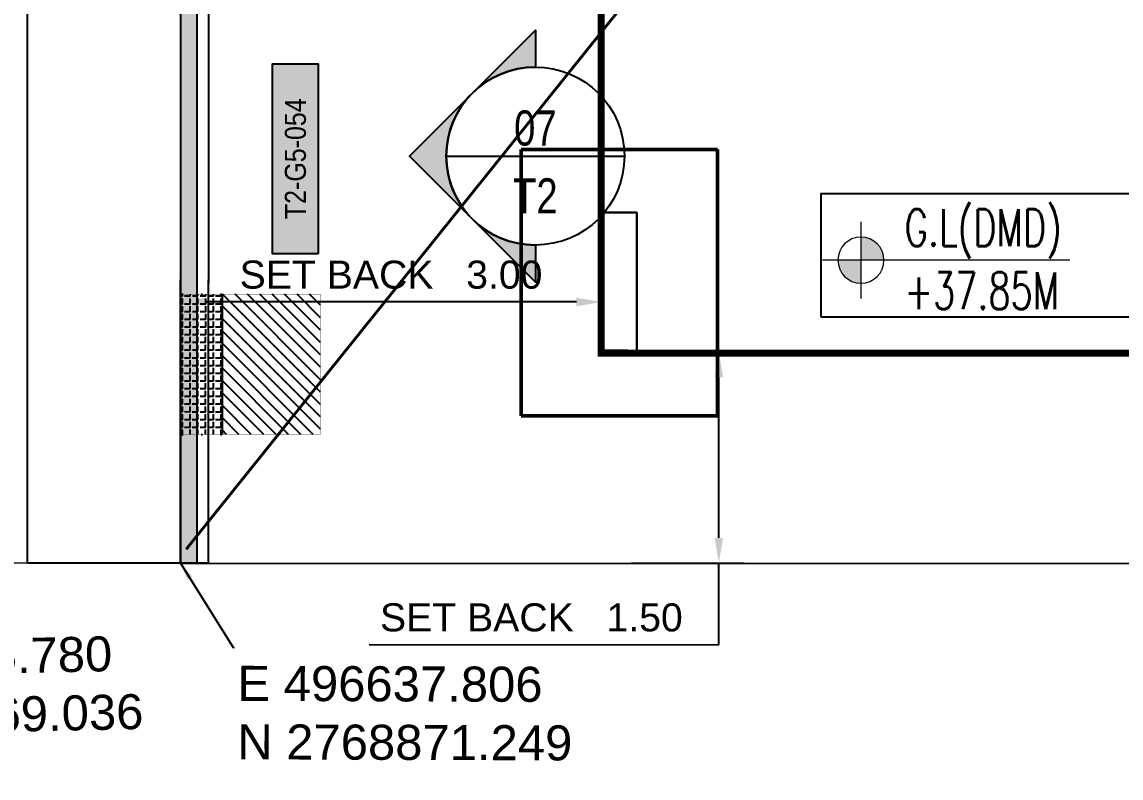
# Model space of a CAD drawing. Header units: centimetres. Extents: x -6122352 to 4157695, y -1694241 to 1947892.
# Drawn here: x 146221 to 154054, y -200306 to -194915 of the extents above; entities that cross this region are included whole.
import ezdxf
from ezdxf.enums import TextEntityAlignment as Align
from ezdxf.xclip import XClip

# ---------------------------------------------------------------- set-up
doc = ezdxf.new("R2010")
doc.units = ezdxf.units.CM
doc.header["$MEASUREMENT"] = 0
doc.header["$XCLIPFRAME"] = 2
doc.header["$PDMODE"] = 66
doc.header["$PDSIZE"] = 100
doc.linetypes.add('DASHED2', pattern=[0.375, 0.25, -0.125])
doc.linetypes.add('XR-AR-END-SETTING OUT PLAN$0$23261-XR-AR-SI-GF$0$HIDDEN', pattern=[0.375, 0.25, -0.125])
for name, color, linetype in [('00-MI-DIM', 7, 'Continuous'), ('23585-XR-AR-BOUNDARY WALLS AND SETBACKS$0$setback', 7, 'XR-AR-END-SETTING OUT PLAN$0$23261-XR-AR-SI-GF$0$HIDDEN'), ('@MI-FOOTINGS', 7, 'Continuous'), ('@MI-MEP', 7, 'Continuous'), ('@MI-REF LAYER', 7, 'Continuous'), ('@MI-TYPE-01', 30, 'Continuous'), ('@MI-TYPE-02', 6, 'Continuous'), ('B_TH_6', 7, 'Continuous'), ('PANEL-TAGS', 7, 'Continuous'), ('XREF1$0$S-LEVELS', 2, 'Continuous'), ('XREF1$0$TYPICAL NEW PROFILE', 3, 'Continuous')]:
    doc.layers.add(name, color=color, linetype=linetype)
doc.layers.add('23585-XR-AR-DAMAC PLOT LIMITS$0$1-End units', color=7, linetype='Continuous', lineweight=5, true_color=0xf8991e)
doc.layers.add('23585-XR-AR-DAMAC PLOT LIMITS$0$1-Open Space', color=7, linetype='Continuous', lineweight=5, true_color=0x90cf5a)
for name, color, linetype, lineweight in [('@ Foundations', 4, 'DASHED2', 50), ('A-ANNO-TEXT', 3, 'Continuous', 25), ('Text Coordinate', 7, 'Continuous', 15), ('XR-AR-END-SETTING OUT PLAN$0$23585-XR-AR-END-GROUND FLOOR$0$S-COLS', 51, 'Continuous', 40), ('XR-AR-END-SETTING OUT PLAN$0$23585-XR-AR-END-GROUND FLOOR$0$S-COLS-PATT', 8, 'Continuous', 5), ('XREF1$0$36-TAGLVL', 23, 'Continuous', 9)]:
    doc.layers.add(name, color=color, linetype=linetype, lineweight=lineweight)
doc.styles.add('Arial Narrow', font='ARIALN.TTF', dxfattribs={"width": 0.95, "height": 500})
doc.styles.add('DIMTEXT', font='romans.shx', dxfattribs={"width": 0.8})
doc.styles.add('PANELTAG_STYLE', font='arial.ttf')
doc.styles.get("Standard").update_dxf_attribs({"font": 'arial.ttf'})
doc.styles.add('TITLE', font='arial.ttf')
doc.styles.add('XREF1$0$DLT_TEXT', font='romans.shx', dxfattribs={"width": 0.7})
doc.dimstyles.new('DIM-25', dxfattribs={"dimscale": 25, "dimtxt": 2.5, "dimasz": 2.5, "dimexe": 1.25, "dimexo": 0.625, "dimgap": 1, "dimtad": 1, "dimdec": 0, "dimdsep": 46, "dimtxsty": 'DIMTEXT', "dimblk": 'AROW', "dimcen": 2.5, "dimse1": 1, "dimse2": 1, "dimclrd": 1, "dimclre": 1, "dimclrt": 2, "dimadec": 0, "dimazin": 0, "dimtfac": 1, "dimtdec": 0, "dimtmove": 0, "dimatfit": 3, "dimfxl": 1, "dimarcsym": 0})
doc.dimstyles.get("Standard").update_dxf_attribs({"dimtxt": 5, "dimasz": 0.5, "dimexe": 0.18, "dimexo": 0.0625, "dimgap": 0.09, "dimtad": 0, "dimtih": 1, "dimtoh": 1, "dimdec": 0, "dimzin": 0, "dimdsep": 46, "dimtxsty": 'Standard', "dimcen": 0.09, "dimadec": 0, "dimazin": 0, "dimtfac": 1, "dimtdec": 0, "dimtofl": 0, "dimtmove": 0, "dimatfit": 3, "dimfxl": 1, "dimtolj": 1, "dimtzin": 0, "dimarcsym": 0})

# ---------------------------------------------------------------- blocks, each defined once
blk = doc.blocks.new('23585-XR-AR-BOUNDARY WALLS AND SETBACKS')
at = {"layer": '23585-XR-AR-BOUNDARY WALLS AND SETBACKS$0$setback', "ltscale": 40, "const_width": 0.05}
blk.add_lwpolyline([(496671.3589, 2768910.0869), (496656.9816, 2768923.2605), (496652.8268, 2768918.7262), (496648.7734, 2768914.3024), (496644.72, 2768909.8786), (496640.6668, 2768905.455), (496636.6134, 2768901.0312), (496632.56, 2768896.6074), (496628.5063, 2768892.1835), (496624.3501, 2768887.6476), (496638.7271, 2768874.4736), (496642.8836, 2768879.0099), (496646.937, 2768883.4336), (496650.9906, 2768887.8575), (496655.044, 2768892.2812), (496659.0974, 2768896.7049), (496663.1508, 2768901.1286), (496667.2042, 2768905.5524), (496671.3589, 2768910.0869)], dxfattribs=at)
at = {"layer": '@MI-TYPE-01'}
for p, q in [((496620.3203, 2768887.5424), (496637.9414, 2768871.3958)), ((496620.1115, 2768887.4625), (496637.8063, 2768871.2483)), ((496637.8063, 2768871.2483), (496637.9414, 2768871.3958))]:
    blk.add_line(p, q, dxfattribs=at)
blk = doc.blocks.new('A$C9d9485f6')
at = {"layer": 'A-ANNO-TEXT', "rotation": 312.4881850805905}
blk.add_blockref('23585-XR-AR-BOUNDARY WALLS AND SETBACKS', (-2377088.5348, -1504219.2521), dxfattribs=at)
blk = doc.blocks.new('23585-XR-AR-DAMAC PLOT LIMITS')
at = {"layer": '23585-XR-AR-DAMAC PLOT LIMITS$0$1-End units', "color": 251, "true_color": 0x636466}
blk.add_lwpolyline([(496643.9895, 2768877.9965), (496637.8063, 2768871.2483), (496620.1115, 2768887.4625), (496626.2945, 2768894.2103)], close=True, dxfattribs=at)
at = {"layer": '23585-XR-AR-DAMAC PLOT LIMITS$0$1-Open Space', "color": 251, "true_color": 0x636466}
blk.add_lwpolyline([(496620.1115, 2768887.4625), (496637.8063, 2768871.2483), (496635.7795, 2768869.0365), (496618.0851, 2768885.2507), (496600.3893, 2768901.4637), (496602.4161, 2768903.6757)], close=True, dxfattribs=at)
blk = doc.blocks.new('A$Cf093b529')
at = {"layer": 'A-ANNO-TEXT'}
blk.add_blockref('23585-XR-AR-DAMAC PLOT LIMITS', (-495391.9901, -2768603.4419), dxfattribs=at)
blk = doc.blocks.new('A$Cdfac6afe')
at = {"color": 1, "true_color": 0xeb0000, "const_width": 0.008}
blk.add_lwpolyline([(54.3021, -0.0001), (54.3021, -24), (45.1521, -24.0001), (39.1521, -24.0002), (33.1521, -24.0002), (27.1522, -24.0001), (21.1522, -24.0002), (15.152, -24), (9.152, -24.0001), (-0.0006, -24.0001), (0, 0), (9.1522, -0.0001), (15.1523, -0.0002), (21.1523, -0.0002), (27.1523, -0.0001), (33.152, -0.0001), (39.1521, 0), (45.1521, 0)], close=True, dxfattribs=at)
blk = doc.blocks.new('XR-AR-END-SETTING OUT PLAN$0$23585-XR-AR-END-GROUND FLOOR$0$A$C75a8815d')
at = {"layer": 'XR-AR-END-SETTING OUT PLAN$0$23585-XR-AR-END-GROUND FLOOR$0$S-COLS', "color": 252, "lineweight": 30}
blk.add_lwpolyline([(0, -4000), (0, -3000), (250, -3000), (250, -4000)], close=True, dxfattribs=at)
blk = doc.blocks.new('XR-AR-END-SETTING OUT PLAN')
at = {"layer": 'XR-AR-END-SETTING OUT PLAN$0$23585-XR-AR-END-GROUND FLOOR$0$S-COLS-PATT', "color": 8}
blk.add_blockref('XR-AR-END-SETTING OUT PLAN$0$23585-XR-AR-END-GROUND FLOOR$0$A$C75a8815d', (3000.1, 5500), dxfattribs=at)
blk = doc.blocks.new('END UNIT')
at = {"xscale": 0.001, "yscale": 0.001, "zscale": 0.001}
blk.add_blockref('XR-AR-END-SETTING OUT PLAN', (-9.1502, 0), dxfattribs=at)
blk = doc.blocks.new('TH_6')
blk.add_blockref('END UNIT', (495802.3054, 2769163.9966))
blk = doc.blocks.new('23585-XR-AR-MALDIVE-3$0$TH_6')
at = {"layer": 'B_TH_6', "xscale": 1.000019685734281, "yscale": 1.000019685734281, "zscale": 1.000019685734281}
blk.add_blockref('TH_6', (-9.7602, -54.513), dxfattribs=at)
at = {"layer": '@ Foundations', "linetype": 'DASHED2', "ltscale": 25}
blk.add_lwpolyline([(495796.9802, 2769165.0469), (495796.9802, 2769166.9469), (495795.5802, 2769166.9469), (495795.5802, 2769165.0469)], close=True, dxfattribs=at)
blk = doc.blocks.new('XREF1$0$LVL  ATTR')
at = {"color": 7}
blk.add_wipeout([(-0.3373, 0.3835), (1.8973, 0.3835), (1.8973, -0.4505), (-0.3373, -0.4505)], dxfattribs=at)
at = {"layer": 'XREF1$0$36-TAGLVL', "extrusion": (-4.88814e-07, 1.40652e-17, 1)}
h = blk.add_hatch(color=252, dxfattribs=at)
h.paths.add_polyline_path([(-0.0654, 0.1563, 0.414214), (-0.2216, 0), (-0.0654, 0)])
h.paths.add_polyline_path([(0.0909, 0), (-0.0654, 0), (-0.0654, -0.1562, 0.414214)])
for p, q in [((-0.0654, -0.2604), (-0.0654, 0.2604)), ((1.3511, 0, 0), (-0.3253, 0, 0))]:
    blk.add_line(p, q, dxfattribs=at)
blk.add_circle((-0.0654, 0, 0), 0.1562, dxfattribs=at)
at = {"layer": 'XREF1$0$S-LEVELS', "color": 1}
blk.add_lwpolyline([(-0.3373, 0.3835), (1.8973, 0.3835), (1.8973, -0.4505), (-0.3373, -0.4505)], close=True, dxfattribs=at)
at = {"layer": 'XREF1$0$TYPICAL NEW PROFILE', "color": 3, "style": 'XREF1$0$DLT_TEXT', "width": 0.7}
for tag, p in [('+0.00M', (0.2413, 0.0671, -0.0001)), ('S.S.L', (0.2413, -0.3453, -0.0001))]:
    blk.add_attdef(tag, p, '', height=0.25, dxfattribs=at)
blk = doc.blocks.new('AROW')
at = {"color": 1, "ltscale": 100}
for p, q in [((0, 0), (-3, 0)), ((0, -1), (0, 1))]:
    blk.add_line(p, q, dxfattribs=at)
blk.add_solid([(-1, 0), (-1, 0), (0, 0)], dxfattribs=at)
blk = doc.blocks.new('*D640')
at = {"layer": '@MI-REF LAYER', "color": 1, "lineweight": -2, "transparency": 16777216}
for p, q in [((147548.8, -192939.1), (146259.2, -192939.2)), ((146259.8, -198774.3), (146259.4, -192939.4)), ((147549.2, -198774.3), (146259.7, -198774.4))]:
    blk.add_line(p, q, dxfattribs=at)
at = {"layer": 'Defpoints', "color": 0, "transparency": 16777216}
for p in [(146259.4, -192939.2), (147548.9, -192939.1), (147549.3, -198774.3)]:
    blk.add_point(p, dxfattribs=at)
at = {"layer": '@MI-REF LAYER', "color": 1, "lineweight": -2, "transparency": 16777216, "xscale": 0.125, "yscale": 0.125, "zscale": 0.125}
for p, rotation in [((146259.4, -192939.2), 90.00442308940882), ((146259.8, -198774.4), 270.0044230894088)]:
    blk.add_blockref('AROW', p, dxfattribs=dict(at, rotation=rotation))
at = {"layer": '@MI-REF LAYER', "color": 2, "transparency": 16777216, "insert": (146259.7, -195856.8), "char_height": 0.15, "attachment_point": 5, "rotation": 270.00442, "style": 'DIMTEXT'}
blk.add_mtext('5835187', dxfattribs=at)
blk = doc.blocks.new('*D546')
at = {"color": 0, "lineweight": -2, "transparency": 16777216}
for p, q in [((494322.7858, 2767861.9932), (494322.7858, 2767862.469)), ((494319.7832, 2767862.3138), (494319.7832, 2767862.109)), ((494322.6058, 2767862.289), (494319.9632, 2767862.289))]:
    blk.add_line(p, q, dxfattribs=at)
at = {"color": 0, "transparency": 16777216}
for points in [[(494319.9632, 2767862.319), (494319.9632, 2767862.259), (494319.7832, 2767862.289)], [(494322.6058, 2767862.319), (494322.6058, 2767862.259), (494322.7858, 2767862.289)]]:
    blk.add_solid(points, dxfattribs=at)
at = {"layer": 'Defpoints', "color": 0, "transparency": 16777216}
for p in [(494319.7832, 2767862.3763), (494319.7832, 2767862.289), (494322.7858, 2767861.9307)]:
    blk.add_point(p, dxfattribs=at)
at = {"color": 0, "transparency": 16777216, "insert": (494321.2845, 2767862.4825), "char_height": 0.2, "attachment_point": 5}
blk.add_mtext('\\A1;SET BACK   3.00', dxfattribs=at)
blk = doc.blocks.new('*D548')
at = {"color": 0, "lineweight": -2, "transparency": 16777216}
for p, q in [((494323.3704, 2767861.9311), (494323.8013, 2767861.9311)), ((494323.6213, 2767860.607), (494323.6213, 2767861.7511)), ((494322.9984, 2767860.427), (494323.8013, 2767860.427)), ((494323.6213, 2767859.8454), (494323.6213, 2767860.427)), ((494321.1287, 2767859.8454), (494323.6213, 2767859.8454))]:
    blk.add_line(p, q, dxfattribs=at)
at = {"color": 0, "transparency": 16777216}
for points in [[(494323.5913, 2767861.7511), (494323.6513, 2767861.7511), (494323.6213, 2767861.9311)], [(494323.5913, 2767860.607), (494323.6513, 2767860.607), (494323.6213, 2767860.427)]]:
    blk.add_solid(points, dxfattribs=at)
at = {"layer": 'Defpoints', "color": 0, "transparency": 16777216}
for p in [(494323.3079, 2767861.9311), (494323.6213, 2767861.9311), (494322.9359, 2767860.427)]:
    blk.add_point(p, dxfattribs=at)
at = {"color": 0, "transparency": 16777216, "insert": (494322.285, 2767860.0388), "char_height": 0.2, "attachment_point": 5}
blk.add_mtext('\\A1;SET BACK   1.50', dxfattribs=at)
blk = doc.blocks.new('T1-FOOTING')
at = {"transparency": 33554679}
h = blk.add_hatch(dxfattribs=at)
h.set_pattern_fill('ANGLE', color=256, scale=500)
h.set_pattern_definition([(0, (0, 0), (0, 137.5), [100, -37.5]), (90, (0, 0), (-137.5, 8e-15), [100, -37.5])])
h.paths.add_polyline_path([(-500, -300), (500, -300), (500, 0), (-500, 0)])
h.paths.add_polyline_path([(-499.75, -299.75), (499.75, -299.75), (499.75, -0.25), (-499.75, -0.25)], flags=16)
h = blk.add_hatch(dxfattribs=at)
h.set_pattern_fill('ANGLE', color=8, scale=200)
h.set_pattern_definition([(0, (0, 0), (0, 55), [40, -15]), (90, (0, 0), (-55, 3e-15), [40, -15])])
h.paths.add_polyline_path([(500, -300), (500, 0), (-500, 0), (-500, -300)])
h = blk.add_hatch(dxfattribs=at)
h.set_pattern_fill('ANSI31', color=8, scale=500)
h.paths.add_polyline_path([(500, -1000), (500, -300), (-500, -300), (-500, -1000)])
at = {"layer": '@MI-TYPE-01', "color": 240, "linetype": 'DASHED2', "true_color": 0xed1f24}
blk.add_line((-500, -300), (500, -300), dxfattribs=at)
at = {"layer": '@MI-TYPE-01', "color": 240, "true_color": 0xed1f24, "const_width": 2.5}
blk.add_lwpolyline([(-500, 0), (500, 0), (500, -1000), (-500, -1000)], close=True, dxfattribs=at)
blk = doc.blocks.new('A$C90a9385a')
at = {"layer": '@MI-TYPE-02'}
h = blk.add_hatch(color=256, dxfattribs=at)
h.dxf.hatch_style = 1
h.paths.add_polyline_path([(5835, 0), (0, 0), (0, -120), (5835, -120)])
at = {"layer": '@MI-TYPE-02', "const_width": 2.5}
blk.add_lwpolyline([(5835, 0), (0, 0), (0, -120), (5835, -120)], close=True, dxfattribs=at)
at = {"layer": '@MI-FOOTINGS', "color": 240, "true_color": 0xed1f24}
blk.add_blockref('T1-FOOTING', (1417.5, 0.9), dxfattribs=at)
blk = doc.blocks.new('PANELTAG')
at = {"layer": 'PANEL-TAGS', "color": 1}
blk.add_lwpolyline([(-13.5, -3.3), (13.5, -3.3), (13.5, 3.3), (-13.5, 3.3)], close=True, dxfattribs=at)
at = {"layer": 'PANEL-TAGS', "color": 40, "true_color": 0xffd700}
blk.add_solid([(-13.5, -3.3), (13.5, -3.3), (-13.5, 3.3), (13.5, 3.3)], dxfattribs=at)
at = {"layer": 'PANEL-TAGS', "color": 5, "style": 'PANELTAG_STYLE', "width": 0.85}
blk.add_attdef('TAGNO', text='', height=3, dxfattribs=at).set_placement((0, 0), align=Align.MIDDLE)
blk = doc.blocks.new('*U3659')
h = blk.add_hatch(color=94)
edge = h.paths.add_edge_path()
edge.add_line((0, -6.35), (0, -8.98))
edge.add_line((0, -8.98), (-8.98, 0))
edge.add_line((-8.98, 0), (0, 8.98))
edge.add_line((0, 8.98), (0, 6.35))
edge.add_arc((0, 0), 6.35, 90, 270)
at = {"color": 94}
blk.add_line((-6.35, 0), (6.35, 0), dxfattribs=at)
blk.add_lwpolyline([(0, -6.35), (0, -8.98), (-8.98, 0), (0, 8.98), (0, 6.35, 1)], format="xyb", close=True, dxfattribs=at)
blk.add_lwpolyline([(-4.49, 4.49, 0.414214), (-4.49, -4.49), (-8.98, 0), (-4.49, 4.49)], format="xyb", close=True)
blk.add_circle((0, 0), 6.35, dxfattribs=at)
at = {"style": 'Arial Narrow', "width": 0.95, "flags": 8}
blk.add_attdef('VIEWNUMBER', text='', height=2.5, dxfattribs=at).set_placement((0, 0), align=Align.BOTTOM_CENTER)
blk.add_attdef('SHEETNUMBER', text='', height=2.5, dxfattribs=at).set_placement((0, -1.588), align=Align.TOP_CENTER)
blk = doc.blocks.new('A$C501b3e2d')
at = {"color": 1, "true_color": 0xeb0000, "const_width": 0.008}
blk.add_lwpolyline([(54.3021, -0.0001), (54.3021, -24), (45.1521, -24.0001), (39.1521, -24.0002), (33.1521, -24.0002), (27.1522, -24.0001), (21.1522, -24.0002), (15.152, -24), (9.152, -24.0001), (-0.0006, -24.0001), (0, 0), (9.1522, -0.0001), (15.1523, -0.0002), (21.1523, -0.0002), (27.1523, -0.0001), (33.152, -0.0001), (39.1521, 0), (45.1521, 0)], close=True, dxfattribs=at)
dim = blk.add_linear_dim(base=(-0.0005, -22.1381), p1=(3.0021, -22.4964), p2=(-0.0005, -22.0508), text='SET BACK   <>', dimstyle='Standard', override={"dimtxt": 0.2, "dimtad": 1, "dimtih": 0, "dimdec": 2, "dimrnd": 1})
dim.commit()
dim.dimension.update_dxf_attribs({"geometry": '*D546', "text_midpoint": (1.5008, -21.9447), "insert": (-494319.7838, -2767884.4271)})
dim = blk.add_linear_dim(base=(3.8375, -22.496), p1=(3.1522, -24.0001), p2=(3.5242, -22.496), angle=90, text='SET BACK   <>', dimstyle='Standard', override={"dimtxt": 0.2, "dimtad": 1, "dimtih": 0, "dimdec": 2, "dimtmove": 1})
dim.commit()
dim.dimension.update_dxf_attribs({"geometry": '*D548', "text_midpoint": (3.8375, -24.5817), "dimtype": 128, "insert": (-494319.7838, -2767884.4271)})

msp = doc.modelspace()

# ---------------------------------------------------------------- linework, layer by layer
at = {"layer": '@MI-TYPE-02'}
msp.add_lwpolyline([(147350.28583, -192938.48904), (147349.24036, -198773.48895), (147469.24035, -198773.51045), (147470.28583, -192938.51055)], close=True, dxfattribs=at)

# ---------------------------------------------------------------- block references
at = {"layer": '@MI-MEP', "color": 10, "xscale": 1000, "yscale": 1000, "zscale": 1000, "rotation": 359.9900285576007}
msp.add_blockref('A$Cdfac6afe', (147354.14629, -174774.37532), dxfattribs=at)
at = {"layer": '@MI-REF LAYER', "xscale": 1000, "yscale": 1000, "zscale": 1000}
msp.add_blockref('A$C9d9485f6', (-23958.95046, 48155.57226), dxfattribs=at)
at = {"layer": '@MI-REF LAYER', "xscale": 1000, "yscale": 1000, "zscale": 1000, "rotation": 312.4882903633292}
msp.add_blockref('A$Cf093b529', (-891608.73293, 539022.72011), dxfattribs=at)

# ---------------------------------------------------------------- next in the draw order: block references
at = {"layer": '@MI-REF LAYER'}
ref = msp.add_blockref('23585-XR-AR-MALDIVE-3$0$TH_6', (-496138576.62267, -2769274498.80078), dxfattribs=dict(at, xscale=1000, yscale=1000, zscale=1000, rotation=359.9898040391973))
XClip(ref).set_block_clipping_path([(495847.3922300867, 2769163.9971941216), (495847.3954318895, 2769187.9363115961), (495838.3167611042, 2769187.8964212337), (495832.3167583013, 2769187.8963837423), (495826.3167534692, 2769187.8963462515), (495820.3170314135, 2769187.8962964136), (495814.3170263742, 2769187.8962589232), (495808.3170215406, 2769187.8962214305), (495802.3168791363, 2769187.8963313992), (495793.3616038712, 2769187.9364081295), (495793.3508954707, 2769163.9970798781)])

# ---------------------------------------------------------------- next in the draw order: texts
at = {"layer": 'Text Coordinate', "color": 7, "insert": (144693.40469, -199674.98102), "char_height": 250, "attachment_point": 4, "rotation": 1.203026913, "style": 'TITLE', "bg_fill": 3, "box_fill_scale": 1.5, "bg_fill_color": 256, "bg_fill_true_color": 13158600, "bg_fill_transparency": 0}
msp.add_mtext('E 496635.780\\PN 2768869.036', dxfattribs=at)

# ---------------------------------------------------------------- next in the draw order: linework, layer by layer
at = {"layer": '@MI-REF LAYER', "color": 1, "const_width": 20}
msp.add_lwpolyline([(147390.69514, -198675.11181), (150890.90649, -194313.69309), (150907.48994, -182705.48551), (151849.48266, -182704.5455), (150907.48994, -182705.48551), (150897.72992, -178538.36292), (147454.84497, -174814.78457)], dxfattribs=at)

# ---------------------------------------------------------------- next in the draw order: block references
at = {"layer": '00-MI-DIM'}
ref = msp.add_blockref('*U3659', (149879.42471, -195871.54861, 11.23082), dxfattribs=dict(at, xscale=100, yscale=100, zscale=100))
ref.add_attrib('VIEWNUMBER', '07', dxfattribs={"layer": '0', "height": 250, "style": 'Arial Narrow', "width": 0.95}).set_placement((149879.42471, -195871.54861, 11.23082), align=Align.BOTTOM_CENTER)
ref.add_attrib('SHEETNUMBER', 'T2', dxfattribs={"layer": '0', "height": 250, "style": 'Arial Narrow', "width": 0.95}).set_placement((149879.42471, -196030.29861, 11.23082), align=Align.TOP_CENTER)
at = {"layer": '@MI-REF LAYER', "color": 7}
ref = msp.add_blockref('XREF1$0$LVL  ATTR', (152268.49151, -196614.04673, 0), dxfattribs=dict(at, xscale=-1051.480567989675, yscale=1051.480567989676, zscale=1051.480567989675, rotation=179.9900720295695))
ref.add_attrib('S.S.L', 'G.L(DMD)', (152511.5552, -196513.91722, -0.15112), dxfattribs={"layer": 'XREF1$0$TYPICAL NEW PROFILE', "color": 3, "height": 262.870142, "rotation": 359.990075321, "style": 'XREF1$0$DLT_TEXT', "width": 0.7})
ref.add_attrib('+0.00M', '+37.85M ', (152509.25184, -196963.25182, -0.15112), dxfattribs={"layer": 'XREF1$0$TYPICAL NEW PROFILE', "color": 3, "height": 262.870142, "rotation": 359.990075321, "style": 'XREF1$0$DLT_TEXT', "width": 0.7})
at = {"layer": 'PANEL-TAGS'}
ref = msp.add_blockref('PANELTAG', (148169.16892, -195890.54739), dxfattribs=dict(at, xscale=50, yscale=50, zscale=50, rotation=90))
ref.add_attrib('TAGNO', 'T2-G5-054', dxfattribs={"color": 5, "height": 150, "rotation": 90, "style": 'PANELTAG_STYLE', "width": 0.85}).set_placement((148169.16892, -195890.54739), align=Align.MIDDLE_CENTER)

# ---------------------------------------------------------------- next in the draw order: dimensions: what is measured, and where the dimension line sits
at = {"layer": '@MI-REF LAYER', "color": 10}
dim = msp.add_aligned_dim(p1=(147549.32871, -198774.32099), p2=(147548.87825, -192939.13379), distance=1289.5069, dimstyle='DIM-25', override={"dimtxt": 0.006, "dimasz": 0.005, "dimexe": 0.005, "dimexo": 0.005, "dimgap": 0.002, "dimlfac": 1000, "dimse1": 0, "dimse2": 0, "dimtmove": 1}, dxfattribs=at)
dim.commit()
dim.dimension.update_dxf_attribs({"geometry": '*D640', "text_midpoint": (146259.72158, -195856.82693)})

# ---------------------------------------------------------------- next in the draw order: leaders
at = {"layer": 'Text Coordinate', "color": 10, "annotation_type": 0, "has_hookline": 1, "hookline_direction": 0, "horizontal_direction": (0.67544, -0.737415, 0)}
msp.add_leader([(147349.3028, -198773.48896), (147735.10315, -199389.86367)], dimstyle='Standard', override={"dimasz": 125}, dxfattribs=at)

# ---------------------------------------------------------------- next in the draw order: block references
at = {"layer": '@MI-REF LAYER', "color": 10, "xscale": 1000, "yscale": 1000, "zscale": 1000, "rotation": 359.9897739949772}
msp.add_blockref('A$C501b3e2d', (147354.1465, -174773.35969), dxfattribs=at)
at = {"layer": '@MI-TYPE-02', "rotation": 89.98973417812736}
msp.add_blockref('A$C90a9385a', (147349.3028, -198773.48896), dxfattribs=at)

# ---------------------------------------------------------------- next in the draw order: texts
at = {"layer": 'Text Coordinate', "color": 7, "insert": (147755.33224, -199840.96778), "char_height": 250, "attachment_point": 4, "rotation": 359.803598028, "style": 'TITLE', "bg_fill": 3, "box_fill_scale": 1.5, "bg_fill_color": 256, "bg_fill_true_color": 13158600, "bg_fill_transparency": 0}
msp.add_mtext('E 496637.806\\PN 2768871.249', dxfattribs=at)

doc.saveas('drawing.dxf')
